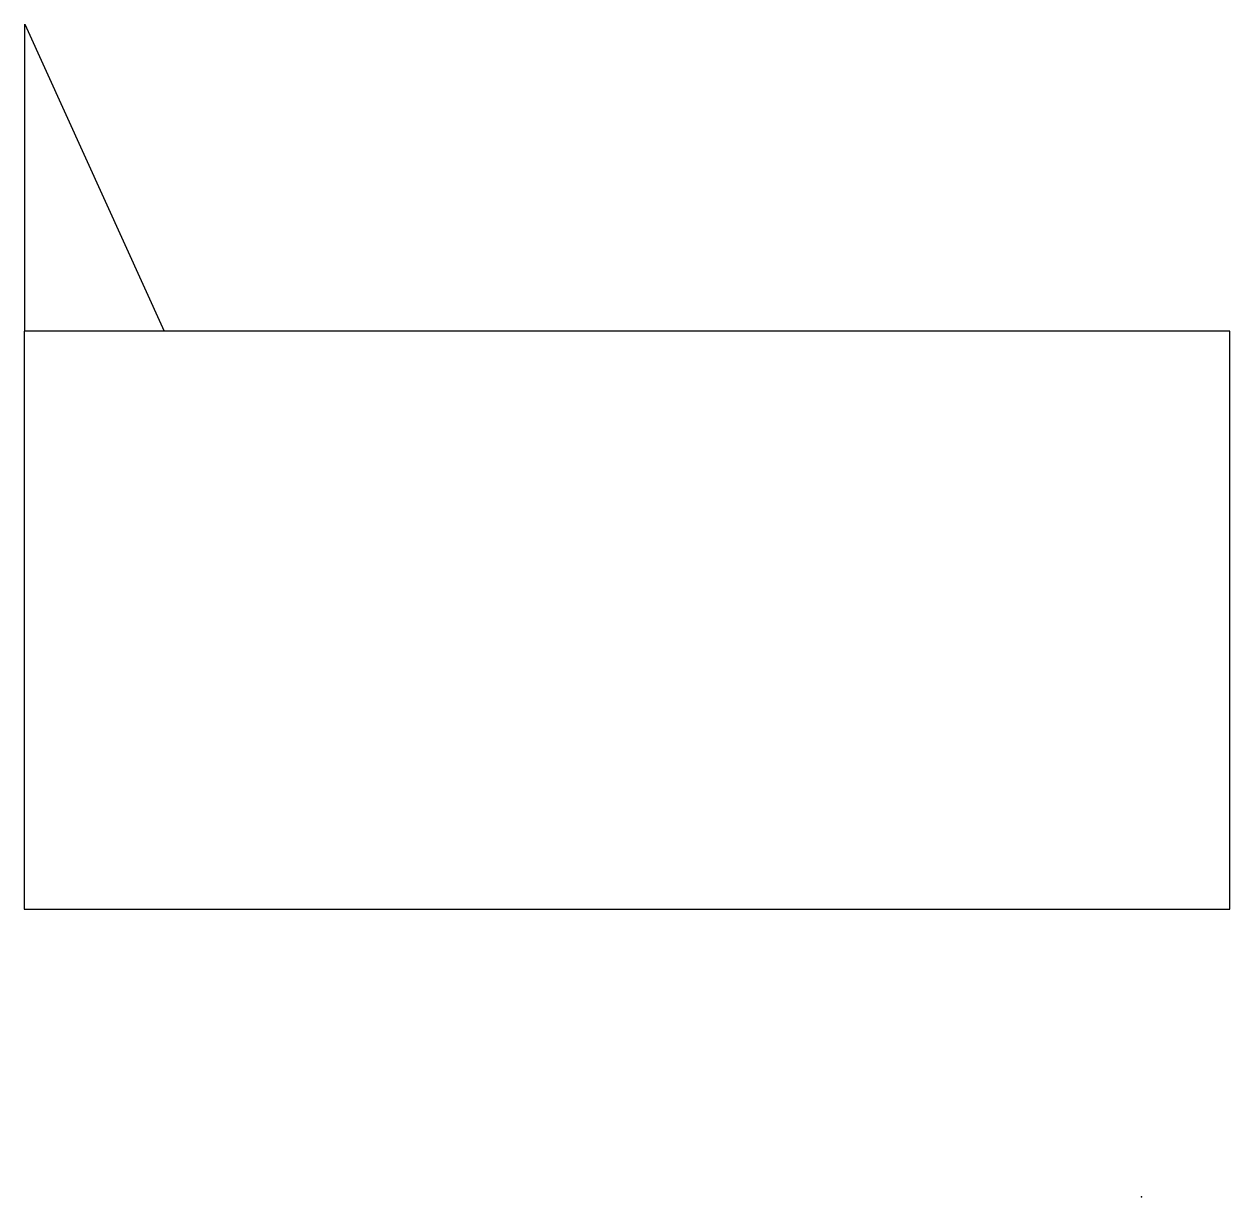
# Model space of a CAD drawing. Header units: inches. Extents: x -7.88 to 0.62, y 0 to 8.27.
import ezdxf

# ---------------------------------------------------------------- set-up
doc = ezdxf.new("R2010")
doc.units = ezdxf.units.IN
doc.header["$MEASUREMENT"] = 0
for name, color, linetype in [('New Door with Guide v3_0', 7, 'Continuous'), ('New Door with Guide v3_Sketch2', 7, 'Continuous'), ('New Door with Guide v3_Sketch3', 7, 'Continuous')]:
    doc.layers.add(name, color=color, linetype=linetype)

msp = doc.modelspace()

# ---------------------------------------------------------------- linework, layer by layer
at = {"layer": 'New Door with Guide v3_0'}
for p, q in [((0.622, 6.1039), (-7.8779, 6.1039)), ((-7.8779, 6.1039), (-7.8779, 2.0282)), ((0.622, 2.0282), (0.622, 6.1039)), ((-7.8779, 2.0282), (0.622, 2.0282))]:
    msp.add_line(p, q, dxfattribs=at)
at = {"layer": 'New Door with Guide v3_Sketch2'}
msp.add_point((0, 0), dxfattribs=at)
at = {"layer": 'New Door with Guide v3_Sketch3'}
for p, q in [((-7.874, 8.2677), (-6.8898, 6.1024)), ((-7.874, 6.1024), (-7.874, 8.2677))]:
    msp.add_line(p, q, dxfattribs=at)
msp.add_point((0, 0), dxfattribs=at)

doc.saveas('drawing.dxf')
